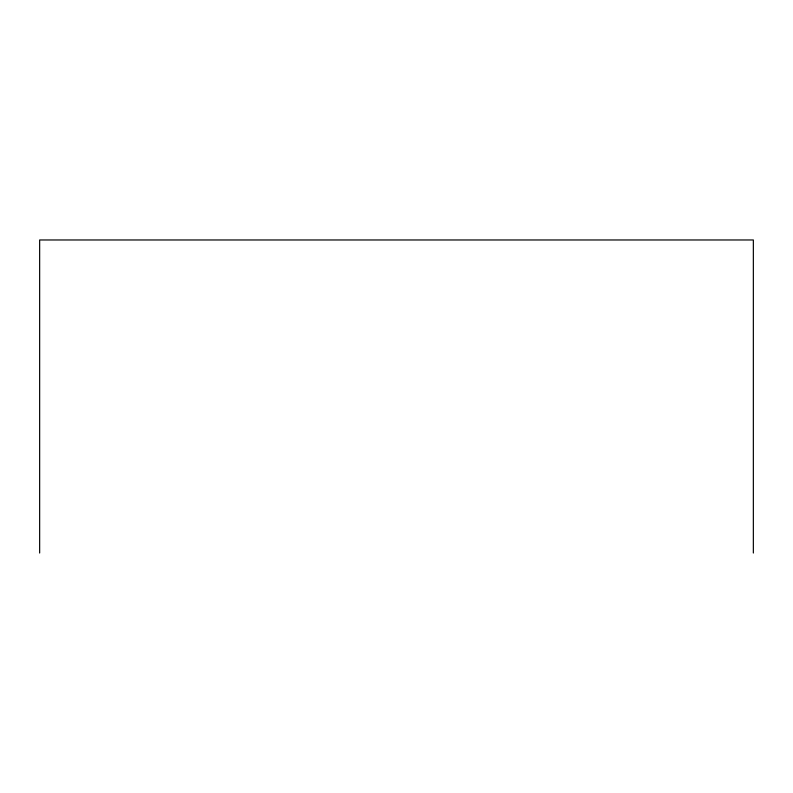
<?xml version="1.0" encoding="UTF-8"?>
<svg xmlns="http://www.w3.org/2000/svg" width="793" height="793" viewBox="0 0 793 793"><rect width="100%" height="100%" fill="white"/><g stroke="black" fill="none" stroke-linecap="round" stroke-linejoin="round"><path stroke-width="1.19" d="M753.35 553.028L753.35 239.972L39.65 239.972L39.65 553.028"/></g></svg>
